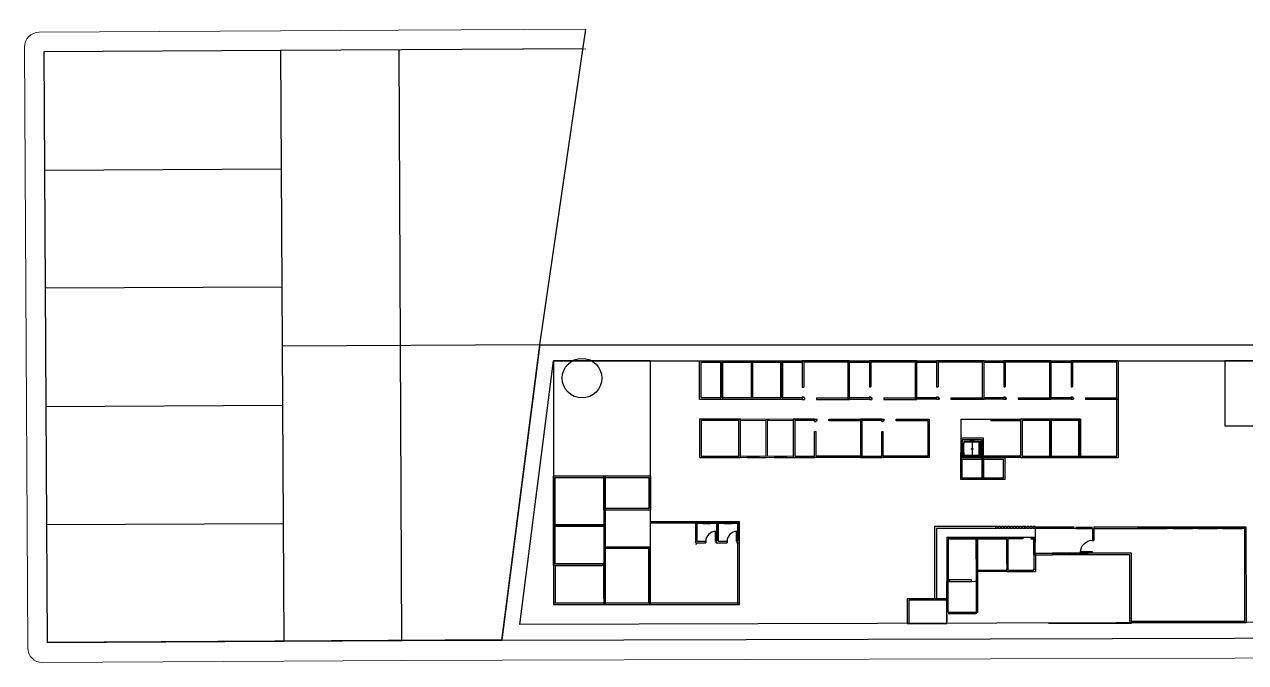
# Model space of a CAD drawing. Header units: centimetres. Extents: x 0 to 1311401, y -389375 to 85618.
# Drawn here: x 640835 to 653190, y -236007 to -229550 of the extents above; entities that cross this region are included whole.
import ezdxf

# ---------------------------------------------------------------- set-up
doc = ezdxf.new("R2010")
doc.units = ezdxf.units.CM
doc.header["$LTSCALE"] = 4
for name, pattern in [('DASHED2', [9.525, 6.35, -3.175]), ('LTYPE_4', [112.5, 56.25, -56.25]), ('LTYPE_6', [168.75, 112.5, -28.125, 0, -28.125])]:
    doc.linetypes.add(name, pattern=pattern)
for name, color, linetype in [('0.1', 1, 'Continuous'), ('0.2', 2, 'Continuous'), ('0.4', 4, 'Continuous'), ('0.6', 6, 'Continuous'), ('02-CONT', 2, 'Continuous'), ('04', 254, 'Continuous'), ('08', 8, 'Continuous'), ('LIMITE-L', 7, 'Continuous')]:
    doc.layers.add(name, color=color, linetype=linetype)
doc.layers.add('K-ALINHAMENTO', color=10, linetype='Continuous', lineweight=9)
doc.layers.add('P-MEIOFIO', color=171, linetype='Continuous', lineweight=9)

# ---------------------------------------------------------------- blocks, each defined once
blk = doc.blocks.new('1_00e-flat-4')
at = {"color": 1}
blk.add_arc((28, -52), 100, 90, 180, dxfattribs=at)
at = {"layer": '02-CONT'}
blk.add_lwpolyline([(28, -52), (25, -52), (25, 48), (28, 48)], close=True, dxfattribs=at)

msp = doc.modelspace()

# ---------------------------------------------------------------- linework, layer by layer
at = {"layer": '0.1'}
for p, q in [((650309.19, -233542.957), (650309.19, -233932.957)), ((650309.19, -233542.957), (650609.19, -233542.957)), ((650609.19, -233542.957), (650914.179, -233542.957)), ((650609.19, -233557.957), (650914.179, -233557.957)), ((650523.532, -233767.957), (650523.532, -233867.957)), ((650309.19, -233778.457), (650309.19, -233930.457)), ((648149.02, -233918.007), (648269.02, -233918.007)), ((648149.02, -233933.007), (648339.02, -233933.007)), ((648424.02, -233918.007), (648544.02, -233918.007)), ((648424.02, -233933.007), (648614.02, -233933.007)), ((648069.154, -234583.087), (647169.154, -234583.087)), ((648069.154, -234598.087), (647169.154, -234598.087)), ((647779.225, -234584.726), (647699.225, -234584.726)), ((647699.225, -234599.726), (647779.225, -234599.726)), ((647994.225, -234584.726), (647914.225, -234584.726)), ((647914.225, -234599.726), (647994.225, -234599.726)), ((648069.333, -235418.527), (648069.189, -234584.726)), ((650662, -234651.616), (650662, -234631.616)), ((650682, -234651.616), (650682, -234631.616)), ((650692, -234651.616), (650692, -234631.616)), ((650712, -234651.616), (650712, -234631.616)), ((650722, -234651.616), (650722, -234631.616)), ((650742, -234651.616), (650742, -234631.616)), ((650752, -234651.616), (650752, -234631.616)), ((650772, -234651.616), (650772, -234631.616)), ((650782, -234651.616), (650782, -234631.616)), ((650802, -234651.616), (650802, -234631.616)), ((650812, -234651.616), (650812, -234631.616)), ((650832, -234651.616), (650832, -234631.616)), ((650842, -234651.616), (650842, -234631.616)), ((650862, -234651.616), (650862, -234631.616)), ((650872, -234651.616), (650872, -234631.616)), ((650892, -234651.616), (650892, -234631.616)), ((650902, -234651.616), (650902, -234631.616)), ((650922, -234651.616), (650922, -234631.616)), ((650932, -234651.616), (650932, -234631.616)), ((650952, -234651.616), (650952, -234631.616)), ((650952, -234651.616), (650952, -234631.616)), ((650972, -234651.616), (650972, -234631.616)), ((650982, -234651.616), (650982, -234631.616)), ((651002, -234651.616), (651002, -234631.616)), ((651012, -234651.616), (651012, -234631.616)), ((651032, -234651.616), (651032, -234631.616)), ((651042, -234651.616), (651042, -234631.616)), ((651062, -234651.616), (651062, -234631.616)), ((650682, -234651.616), (650064, -234651.616)), ((651062, -234741.616), (650167.194, -234741.616)), ((650712, -234651.616), (650692, -234651.616)), ((650742, -234651.616), (650722, -234651.616)), ((650772, -234651.616), (650752, -234651.616)), ((650802, -234651.616), (650782, -234651.616)), ((650832, -234651.616), (650812, -234651.616)), ((650862, -234651.616), (650842, -234651.616)), ((650892, -234651.616), (650872, -234651.616)), ((650922, -234651.616), (650902, -234651.616)), ((650972, -234651.616), (650932, -234651.616)), ((651002, -234651.616), (650982, -234651.616)), ((651032, -234651.616), (651012, -234651.616)), ((651062, -234651.616), (651042, -234651.616)), ((652397.699, -234636.698), (651656.387, -234636.698)), ((651656.387, -234651.698), (652397.699, -234651.698)), ((652657.699, -234636.698), (652457.699, -234636.698)), ((652457.699, -234651.698), (652657.699, -234651.698)), ((652907.699, -234636.698), (652707.699, -234636.698)), ((652707.699, -234651.698), (652907.699, -234651.698)), ((653157.699, -234636.698), (652957.699, -234636.698)), ((652957.699, -234651.698), (653157.699, -234651.698)), ((648054.333, -235418.53), (648054.225, -234794.726)), ((650788.36, -234847.698), (650773.36, -234847.698)), ((646696.725, -235363.527), (646696.725, -235063.527)), ((646711.725, -235063.527), (646711.725, -235363.527)), ((646189.319, -235403.527), (648069.333, -235403.527)), ((646189.32, -235418.527), (648069.333, -235418.527)), ((650182.194, -235495.644), (650182.194, -235425.644)), ((650167.194, -235520.66), (650167.194, -235590.66))]:
    msp.add_line(p, q, dxfattribs=at)
for points in [[(647169.32, -235418.527), (647169.154, -232953.087), (646189.154, -232953.087), (646189.32, -235418.527)], [(651504.179, -233542.957), (651504.179, -233932.957), (651904.19, -233932.957), (651904.19, -232953.087)], [(651519.179, -233542.957), (651519.179, -233917.957), (651889.19, -233917.957), (651889.19, -232968.087)], [(651063.879, -235071.616), (651063.879, -235061.616)]]:
    msp.add_lwpolyline(points, dxfattribs=at)
for points in [[(648504.19, -233343.803), (647881.244, -233343.803), (647881.244, -232953.803), (648504.19, -232953.803)], [(648489.19, -233328.803), (647896.244, -233328.803), (647896.244, -232968.803), (648489.19, -232968.803)], [(651224.179, -233542.957), (650914.179, -233542.957), (650914.179, -233932.957), (651224.179, -233932.957)], [(651209.179, -233557.957), (650929.179, -233557.957), (650929.179, -233917.957), (651209.179, -233917.957)], [(651519.179, -233542.957), (651209.179, -233542.957), (651209.179, -233932.957), (651519.179, -233932.957)], [(651504.179, -233557.957), (651224.179, -233557.957), (651224.179, -233917.957), (651504.179, -233917.957)], [(650309.19, -233932.957), (650539.19, -233932.957), (650539.19, -234154.957), (650309.19, -234154.957)], [(650324.19, -233947.957), (650524.19, -233947.957), (650524.19, -234139.957), (650324.19, -234139.957)], [(650524.19, -233932.957), (650754.19, -233932.957), (650754.19, -234154.957), (650524.19, -234154.957)], [(650539.19, -233947.957), (650739.19, -233947.957), (650739.19, -234139.957), (650539.19, -234139.957)]]:
    msp.add_lwpolyline(points, close=True, dxfattribs=at)
at = {"layer": '0.2', "linetype": 'DASHED2'}
for p, q in [((648149.02, -233924.007), (648269.02, -233924.007)), ((648149.02, -233927.007), (648269.02, -233927.007)), ((648424.02, -233924.007), (648544.02, -233924.007)), ((648424.02, -233927.007), (648544.02, -233927.007)), ((647779.225, -234590.726), (647699.225, -234590.726)), ((647699.225, -234593.726), (647779.225, -234593.726)), ((647994.225, -234590.726), (647914.225, -234590.726)), ((647914.225, -234593.726), (647994.225, -234593.726)), ((651237, -234906.698), (651597, -234906.698)), ((651597, -234909.698), (651237, -234909.698)), ((646702.725, -235363.527), (646702.725, -235063.527)), ((646705.725, -235063.527), (646705.725, -235363.527)), ((650173.194, -235425.644), (650173.194, -235495.644)), ((650176.194, -235495.644), (650176.194, -235425.644))]:
    msp.add_line(p, q, dxfattribs=at)
at = {"layer": '0.2'}
for p, q in [((652657.699, -234642.698), (652457.699, -234642.698)), ((652457.699, -234645.698), (652657.699, -234645.698)), ((652907.699, -234642.698), (652707.699, -234642.698)), ((652707.699, -234645.698), (652907.699, -234645.698)), ((653157.699, -234642.698), (652957.699, -234642.698)), ((652957.699, -234645.698), (653157.699, -234645.698)), ((649782.194, -235608.66), (650167.194, -235608.66)), ((649782.194, -235610.66), (650167.194, -235610.66))]:
    msp.add_line(p, q, dxfattribs=at)
for points in [[(652097.699, -234641.698), (652197.699, -234641.698), (652197.699, -234636.698), (652097.699, -234636.698)], [(652297.699, -234641.698), (652197.699, -234641.698), (652197.699, -234636.698), (652297.699, -234636.698)], [(652397.699, -234646.698), (652297.699, -234646.698), (652297.699, -234641.698), (652397.699, -234641.698)]]:
    msp.add_lwpolyline(points, close=True, dxfattribs=at)
at = {"layer": '0.4'}
for p, q in [((648187.295, -232968.803), (648187.295, -233328.803)), ((648202.295, -232968.803), (648202.295, -233328.803)), ((650914.179, -233917.957), (650309.19, -233917.957)), ((650914.179, -233932.957), (650309.19, -233932.957))]:
    msp.add_line(p, q, dxfattribs=at)
for points in [[(647896.271, -232953.803), (647896.254, -233343.803), (647666.254, -233343.803), (647666.271, -232953.803)], [(647881.271, -232968.803), (647881.254, -233328.803), (647681.254, -233328.803), (647681.271, -232968.803)], [(654211.852, -232953.084), (652981.852, -232953.084), (652981.852, -233613.084), (654211.852, -233613.084)], [(648079.02, -233543.007), (647666.232, -233543.007), (647666.232, -233933.007), (648079.02, -233933.007)], [(648064.02, -233558.007), (647681.232, -233558.007), (647681.232, -233918.007), (648064.02, -233918.007)], [(646189.293, -234118.527), (646711.699, -234118.527), (646711.699, -234628.527), (646189.293, -234628.527)], [(646204.293, -234133.527), (646696.699, -234133.527), (646696.699, -234613.527), (646204.293, -234613.527)], [(646696.919, -234118.527), (647169.233, -234118.527), (647169.233, -234463.527), (646696.919, -234463.527)], [(646711.919, -234133.527), (647154.233, -234133.527), (647154.233, -234448.527), (646711.919, -234448.527)], [(646189.293, -234613.527), (646711.699, -234613.527), (646711.699, -235023.527), (646189.293, -235023.527)], [(646204.293, -234628.527), (646696.699, -234628.527), (646696.699, -235008.527), (646204.293, -235008.527)], [(646696.725, -235418.527), (647166.725, -235418.527), (647166.725, -234838.527), (646696.725, -234838.527)], [(646711.725, -235403.527), (647151.725, -235403.527), (647151.725, -234853.527), (646711.725, -234853.527)]]:
    msp.add_lwpolyline(points, close=True, dxfattribs=at)
msp.add_circle((646476.369, -233129.559), 200.338, dxfattribs=at)
at = {"layer": '0.6'}
for p, q in [((648704.19, -233218.803), (648719.19, -233218.803)), ((649384.19, -233218.624), (649399.19, -233218.624)), ((650064.19, -233218.445), (650079.19, -233218.445)), ((650744.19, -233218.266), (650759.19, -233218.266)), ((651424.19, -233218.087), (651439.19, -233218.087)), ((648704.19, -233318.803), (648719.19, -233318.803)), ((648729.19, -233328.803), (648729.19, -233343.803)), ((648849.19, -233328.803), (648849.19, -233343.803)), ((649384.19, -233318.624), (649399.19, -233318.624)), ((649409.19, -233328.624), (649409.19, -233343.624)), ((649529.19, -233328.624), (649529.19, -233343.624)), ((650064.19, -233318.445), (650079.19, -233318.445)), ((650089.19, -233328.445), (650089.19, -233343.445)), ((650209.19, -233328.445), (650209.19, -233343.445)), ((650744.19, -233318.266), (650759.19, -233318.266)), ((650769.19, -233328.266), (650769.19, -233343.266)), ((650889.19, -233328.266), (650889.19, -233343.266)), ((651424.19, -233318.087), (651439.19, -233318.087)), ((651449.19, -233328.087), (651449.19, -233343.087)), ((651569.19, -233328.087), (651569.19, -233343.087)), ((648364.02, -233558.007), (648364.02, -233543.007)), ((648829.148, -233568.007), (648844.148, -233568.007)), ((648854.148, -233558.007), (648854.148, -233543.007)), ((648974.148, -233558.007), (648974.148, -233543.007)), ((649509.148, -233568.007), (649524.148, -233568.007)), ((649534.148, -233558.007), (649534.148, -233543.007)), ((649654.148, -233558.007), (649654.148, -233543.007)), ((648829.148, -233668.007), (648844.148, -233668.007)), ((649509.148, -233668.007), (649524.148, -233668.007)), ((650324.19, -233932.957), (650504.19, -233932.957)), ((647699.225, -234599.726), (647699.225, -234584.726)), ((647779.225, -234599.726), (647779.225, -234584.726)), ((647914.225, -234599.726), (647914.225, -234584.726)), ((647994.225, -234599.726), (647994.225, -234584.726)), ((650937, -234741.616), (650937, -234756.616)), ((651017.613, -234741.616), (651017.613, -234756.616)), ((651037, -234741.616), (651037, -234756.616)), ((651472, -234651.698), (651457, -234651.698)), ((652397.699, -234651.698), (652397.699, -234636.698)), ((652457.699, -234651.698), (652457.699, -234636.698)), ((652657.699, -234651.698), (652657.699, -234636.698)), ((652707.699, -234651.698), (652707.699, -234636.698)), ((652907.699, -234651.698), (652907.699, -234636.698)), ((652957.699, -234651.698), (652957.699, -234636.698)), ((647624.225, -234804.726), (647639.225, -234804.726)), ((647729.225, -234779.726), (647729.225, -234794.726)), ((647829.225, -234779.726), (647829.225, -234794.726)), ((647944.225, -234779.726), (647944.225, -234794.726)), ((648044.225, -234779.726), (648044.225, -234794.726)), ((651641.387, -234770.698), (651656.387, -234770.698)), ((650464, -234961.616), (650479, -234961.616)), ((650774, -234961.616), (650789, -234961.616)), ((651047, -234915.698), (651062, -234915.698)), ((651237, -234900.698), (651237, -234915.698)), ((646686.725, -235023.527), (646686.725, -235008.527)), ((646686.725, -235023.527), (646686.725, -235008.527)), ((646696.725, -235063.527), (646711.725, -235063.527)), ((650775.879, -235071.616), (650775.879, -235086.616)), ((650869.879, -235071.616), (650869.879, -235086.616)), ((650869.879, -235071.616), (650869.879, -235086.616)), ((651048.879, -235061.616), (651063.879, -235061.616)), ((650180.388, -235168.698), (650180.388, -235183.698)), ((650180.388, -235183.698), (650180.388, -235168.698)), ((650417.194, -235185.644), (650417.194, -235170.644)), ((646696.725, -235363.527), (646711.725, -235363.527)), ((650182.194, -235425.644), (650167.194, -235425.644)), ((650182.194, -235495.644), (650167.194, -235495.644)), ((649782.194, -235595.66), (649782.194, -235610.66))]:
    msp.add_line(p, q, dxfattribs=at)
at = {"layer": '0.6', "lineweight": 9}
for p, q in [((648149.02, -233918.007), (648149.02, -233933.007)), ((648269.02, -233918.007), (648269.02, -233933.007)), ((648424.02, -233918.007), (648424.02, -233933.007)), ((648544.02, -233918.007), (648544.02, -233933.007))]:
    msp.add_line(p, q, dxfattribs=at)
at = {"layer": '0.6'}
for points in [[(648704.19, -233343.803), (648489.19, -233343.803), (648489.19, -232953.803), (648704.19, -232953.803)], [(648704.19, -233328.803), (648504.19, -233328.803), (648504.19, -232968.803), (648704.19, -232968.803)], [(648849.19, -233343.803), (649184.19, -233343.803), (649184.19, -232953.803), (648704.19, -232953.803), (648704.19, -233218.803)], [(648849.19, -233328.803), (649169.19, -233328.803), (649169.19, -232968.803), (648719.19, -232968.803), (648719.19, -233218.803)], [(649384.19, -233343.624), (649169.19, -233343.624), (649169.19, -232953.624), (649384.19, -232953.624)], [(649384.19, -233328.624), (649184.19, -233328.624), (649184.19, -232968.624), (649384.19, -232968.624)], [(649529.19, -233343.624), (649864.19, -233343.624), (649864.19, -232953.624), (649384.19, -232953.624), (649384.19, -233218.624)], [(649529.19, -233328.624), (649849.19, -233328.624), (649849.19, -232968.624), (649399.19, -232968.624), (649399.19, -233218.624)], [(650064.19, -233343.445), (649849.19, -233343.445), (649849.19, -232953.445), (650064.19, -232953.445)], [(650064.19, -233328.445), (649864.19, -233328.445), (649864.19, -232968.445), (650064.19, -232968.445)], [(650209.19, -233343.445), (650544.19, -233343.445), (650544.19, -232953.445), (650064.19, -232953.445), (650064.19, -233218.445)], [(650209.19, -233328.445), (650529.19, -233328.445), (650529.19, -232968.445), (650079.19, -232968.445), (650079.19, -233218.445)], [(650744.19, -233343.266), (650529.19, -233343.266), (650529.19, -232953.266), (650744.19, -232953.266)], [(650744.19, -233328.266), (650544.19, -233328.266), (650544.19, -232968.266), (650744.19, -232968.266)], [(650889.19, -233343.266), (651224.19, -233343.266), (651224.19, -232953.266), (650744.19, -232953.266), (650744.19, -233218.266)], [(650889.19, -233328.266), (651209.19, -233328.266), (651209.19, -232968.266), (650759.19, -232968.266), (650759.19, -233218.266)], [(651424.19, -233343.087), (651209.19, -233343.087), (651209.19, -232953.087), (651424.19, -232953.087)], [(651424.19, -233328.087), (651224.19, -233328.087), (651224.19, -232968.087), (651424.19, -232968.087)], [(651569.19, -233343.087), (651904.19, -233343.087), (651904.19, -232953.087), (651424.19, -232953.087), (651424.19, -233218.087)], [(651569.19, -233328.087), (651889.19, -233328.087), (651889.19, -232968.087), (651439.19, -232968.087), (651439.19, -233218.087)], [(648704.19, -233318.803), (648704.19, -233343.803), (648729.19, -233343.803)], [(648719.19, -233318.803), (648719.19, -233328.803), (648729.19, -233328.803)], [(649384.19, -233318.624), (649384.19, -233343.624), (649409.19, -233343.624)], [(649399.19, -233318.624), (649399.19, -233328.624), (649409.19, -233328.624)], [(650064.19, -233318.445), (650064.19, -233343.445), (650089.19, -233343.445)], [(650079.19, -233318.445), (650079.19, -233328.445), (650089.19, -233328.445)], [(650744.19, -233318.266), (650744.19, -233343.266), (650769.19, -233343.266)], [(650759.19, -233318.266), (650759.19, -233328.266), (650769.19, -233328.266)], [(651424.19, -233318.087), (651424.19, -233343.087), (651449.19, -233343.087)], [(651439.19, -233318.087), (651439.19, -233328.087), (651449.19, -233328.087)], [(648339.02, -233543.007), (648364.02, -233543.007)], [(648339.02, -233918.007), (648339.02, -233558.007)], [(648829.148, -233543.007), (648614.148, -233543.007), (648614.148, -233933.007), (648829.148, -233933.007)], [(648829.148, -233558.007), (648629.148, -233558.007), (648629.148, -233918.007), (648829.148, -233918.007)], [(648829.148, -233568.007), (648829.148, -233543.007), (648854.148, -233543.007)], [(648974.148, -233543.007), (649309.148, -233543.007), (649309.148, -233933.007), (648829.148, -233933.007), (648829.148, -233668.007)], [(648844.148, -233568.007), (648844.148, -233558.007), (648854.148, -233558.007)], [(648974.148, -233558.007), (649294.148, -233558.007), (649294.148, -233918.007), (648844.148, -233918.007), (648844.148, -233668.007)], [(649509.148, -233543.007), (649294.148, -233543.007), (649294.148, -233933.007), (649509.148, -233933.007)], [(649509.148, -233558.007), (649309.148, -233558.007), (649309.148, -233918.007), (649509.148, -233918.007)], [(649509.148, -233568.007), (649509.148, -233543.007), (649534.148, -233543.007)], [(649654.148, -233543.007), (649989.148, -233543.007), (649989.148, -233933.007), (649509.148, -233933.007), (649509.148, -233668.007)], [(649524.148, -233568.007), (649524.148, -233558.007), (649534.148, -233558.007)], [(649654.148, -233558.007), (649974.148, -233558.007), (649974.148, -233918.007), (649524.148, -233918.007), (649524.148, -233668.007)], [(650309.19, -233947.957), (650539.19, -233947.957), (650539.19, -233737.957), (650309.19, -233737.957), (650309.19, -233778.457)], [(650539.19, -233737.957), (650309.19, -233737.957), (650309.19, -233778.457)], [(650524.19, -233772.557), (650524.19, -233752.957), (650324.19, -233752.957), (650324.19, -233778.457)], [(650524.19, -233752.957), (650524.19, -233932.957)], [(650309.19, -233930.457), (650309.19, -233947.957)], [(650324.19, -233930.457), (650324.19, -233932.957), (650524.19, -233932.957)], [(650484.59, -233932.957), (650479.59, -233932.957)], [(647699.225, -234584.726), (647624.225, -234584.726)], [(647624.225, -234599.726), (647624.225, -234794.726)], [(647699.225, -234599.726), (647639.225, -234599.726), (647639.225, -234779.726), (647729.225, -234779.726)], [(647639.225, -234779.726), (647639.225, -234599.726)], [(647854.225, -234584.726), (647779.225, -234584.726)], [(647829.225, -234779.726), (647839.225, -234779.726), (647839.225, -234599.726), (647779.225, -234599.726)], [(647914.225, -234584.726), (647839.225, -234584.726)], [(647839.225, -234599.726), (647839.225, -234779.726)], [(647914.225, -234599.726), (647854.225, -234599.726), (647854.225, -234779.726), (647944.225, -234779.726)], [(647854.225, -234779.726), (647854.225, -234599.726)], [(648069.225, -234584.726), (647994.225, -234584.726)], [(648044.225, -234779.726), (648054.225, -234779.726), (648054.225, -234599.726), (647994.225, -234599.726)], [(648054.225, -234599.726), (648054.225, -234779.726)], [(648069.225, -234794.726), (648069.225, -234599.726)], [(650682, -234631.616), (650044, -234631.616), (650044, -235360.66)], [(650712, -234631.616), (650692, -234631.616)], [(650742, -234631.616), (650722, -234631.616)], [(650772, -234631.616), (650752, -234631.616)], [(650802, -234631.616), (650782, -234631.616)], [(650832, -234631.616), (650812, -234631.616)], [(650862, -234631.616), (650842, -234631.616)], [(650892, -234631.616), (650872, -234631.616)], [(650922, -234631.616), (650902, -234631.616)], [(650972, -234631.616), (650932, -234631.616)], [(651002, -234631.616), (650982, -234631.616)], [(651032, -234631.616), (651012, -234631.616)], [(651062, -234631.616), (651042, -234631.616)], [(650064, -234651.616), (650064, -235360.66)], [(650167.194, -234739.67), (650187.194, -234739.67)], [(650167.194, -234739.67), (650167.194, -234739.67), (650167.194, -235198.698)], [(650464, -234741.616), (650182.194, -234739.67)], [(650182.194, -234754.67), (650464, -234756.616)], [(650464, -234961.616), (650464, -234756.616), (650182.194, -234754.67), (650182.194, -235183.698), (650464, -235185.644), (650464, -235175.644)], [(650459, -234741.616), (650484, -234741.616)], [(650464, -234741.616), (650464, -234741.616), (650464, -235515.644)], [(650479, -234961.616), (650479, -234741.616)], [(650774, -234741.616), (650479, -234741.616)], [(650479, -234756.616), (650774, -234756.616)], [(650774, -234961.616), (650774, -234756.616), (650479, -234756.616), (650479, -235500.644)], [(650774, -235005.698), (650774, -234756.616), (650769, -234756.616)], [(650937, -234741.616), (650774, -234741.616)], [(650789, -235071.616), (650789, -234741.616)], [(650789, -235005.698), (650789, -234756.616)], [(650937, -234756.616), (650789, -234756.616)], [(651017.613, -234741.616), (651062, -234741.616)], [(651017.613, -234756.616), (651062, -234756.616)], [(651047, -234741.616), (651037, -234741.616)], [(651047, -234915.698), (651047, -234756.616), (651037, -234756.616)], [(651047, -234756.616), (651047, -234915.698)], [(651457, -234636.616), (651062, -234636.616)], [(651457, -234651.698), (651457, -234651.616), (651062, -234651.616), (651062, -234790.698)], [(651062, -234731.616), (651062, -234741.616)], [(651062, -234915.698), (651062, -234741.616)], [(651472, -234636.698), (651472, -234636.616)], [(651472, -234636.616), (651472, -234636.698), (651641.387, -234636.698)], [(651472, -234651.698), (651641.387, -234651.698)], [(651641.387, -234651.698), (651641.387, -234770.698)], [(651656.387, -234636.698), (651656.387, -234770.698)], [(652035.266, -235602.374), (653198.168, -235602.374), (653197.699, -234636.698), (653157.699, -234636.698)], [(652035.266, -235587.374), (653183.168, -235587.374), (653182.699, -234651.698), (653157.699, -234651.698)], [(652457.699, -234636.698), (652397.699, -234636.698)], [(652457.699, -234651.698), (652397.699, -234651.698)], [(652707.699, -234636.698), (652657.699, -234636.698)], [(652707.699, -234651.698), (652657.699, -234651.698)], [(652957.699, -234636.698), (652907.699, -234636.698)], [(652957.699, -234651.698), (652907.699, -234651.698)], [(647639.225, -234794.726), (647729.225, -234794.726)], [(647639.225, -234804.726), (647639.225, -234794.726)], [(647829.225, -234794.726), (647854.225, -234794.726)], [(647839.225, -234794.726), (647944.225, -234794.726)], [(648044.225, -234794.726), (648069.225, -234794.726)], [(650464, -234851.616), (650464, -235500.644)], [(650774, -234851.616), (650774, -235071.616)], [(651047, -234915.698), (651237, -234915.698)], [(651048.879, -234915.698), (651048.879, -235071.616)], [(651062, -234900.698), (651237, -234900.698)], [(651063.879, -234915.698), (651063.879, -235086.616)], [(652035.266, -235608.515), (652035.266, -234900.698), (651237, -234900.698)], [(652020.266, -235608.515), (652020.266, -234915.698), (651237, -234915.698)], [(646189.32, -235008.527), (646189.32, -235418.527), (646519.32, -235418.527)], [(646189.32, -235008.527), (646189.32, -235023.527)], [(646661.725, -235008.527), (646189.32, -235008.527)], [(646204.32, -235023.527), (646676.725, -235023.527)], [(646686.725, -235023.527), (646204.32, -235023.527), (646204.32, -235403.527)], [(646686.725, -235008.527), (646676.725, -235008.527)], [(646696.725, -235008.527), (646686.725, -235008.527)], [(646696.725, -235023.527), (646686.725, -235023.527)], [(646696.725, -235063.527), (646696.725, -235023.527)], [(650479, -235071.616), (650774, -235071.616), (650774, -235061.616)], [(650775.879, -235086.616), (650479, -235086.616)], [(650775.879, -235086.616), (650869.879, -235086.616)], [(650790.879, -235071.616), (650869.879, -235071.616)], [(650869.879, -235071.616), (651048.879, -235071.616), (651048.879, -235061.616)], [(650869.879, -235086.616), (651063.879, -235086.616)], [(650167.194, -235405.644), (650167.194, -235185.644)], [(650417.194, -235170.644), (650180.388, -235168.698)], [(650200.388, -235183.698), (650180.388, -235183.698)], [(650182.194, -235420.644), (650182.194, -235185.644), (650417.194, -235185.644)], [(650417.194, -235170.644), (650402.194, -235170.644)], [(646711.725, -235418.527), (646711.725, -235363.527)], [(650167.194, -235360.66), (649767.194, -235360.66), (649767.194, -235610.66), (649782.194, -235610.66)], [(646204.32, -235403.527), (646519.32, -235403.527)], [(650167.194, -235595.66), (650167.194, -235375.66), (649782.194, -235375.66), (649782.194, -235595.66)], [(650182.194, -235425.644), (650182.194, -235420.644)], [(650479, -235500.644), (650182.194, -235500.644), (650182.194, -235495.644)], [(651197.266, -235608.515), (652035.266, -235608.515), (652035.266, -235435.515)], [(650167.194, -235520.66), (650167.194, -235515.66)], [(650167.194, -235610.66), (650167.194, -235590.66)], [(650464, -235515.644), (650182.194, -235515.644)]]:
    msp.add_lwpolyline(points, dxfattribs=at)
at = {"layer": '0.6', "lineweight": 9}
for points in [[(648064.02, -233918.007), (648064.02, -233543.007)], [(648354.02, -233808.007), (648354.02, -233543.007), (648064.02, -233543.007), (648064.02, -233933.007), (648149.02, -233933.007)], [(648079.02, -233918.007), (648079.02, -233558.007)], [(648339.02, -233808.007), (648339.02, -233558.007), (648079.02, -233558.007), (648079.02, -233918.007), (648149.02, -233918.007)], [(648339.045, -233918.007), (648339.02, -233543.007)], [(648629.02, -233808.007), (648629.02, -233543.007), (648339.02, -233543.007), (648339.02, -233933.007), (648424.02, -233933.007)], [(648354.02, -233918.007), (648354.02, -233558.007)], [(648354.045, -233918.007), (648354.02, -233558.007)], [(648614.02, -233808.007), (648614.02, -233558.007), (648354.02, -233558.007), (648354.02, -233918.007), (648424.02, -233918.007)], [(648064.02, -233933.007), (648149.02, -233933.007)], [(648224.898, -233933.007), (648199.898, -233933.007)], [(648269.02, -233918.007), (648339.02, -233918.007), (648339.02, -233908.007)], [(648339.02, -233908.007), (648339.02, -233918.007)], [(648339.02, -233933.007), (648424.02, -233933.007)], [(648499.898, -233933.007), (648474.898, -233933.007)], [(648544.02, -233918.007), (648614.02, -233918.007), (648614.02, -233908.007)], [(648614.02, -233908.007), (648614.02, -233918.007)], [(650309.19, -233932.957), (650309.19, -233947.957)], [(650504.19, -233932.957), (650324.19, -233932.957)]]:
    msp.add_lwpolyline(points, dxfattribs=at)
at = {"layer": '04'}
for points in [[(646048.293, -232793.087), (646514.728, -229598.746)], [(646048.281, -232788.874), (645666.395, -235778.424), (641066.966, -235803.503), (641034.36, -229823.746), (643426.263, -229810.704), (646485.587, -229794.023)], [(643426.274, -229814.917), (643458.88, -235794.674)], [(644654.831, -235788.152), (644624.811, -229808.382)], [(641040.893, -231023.911), (643432.796, -231010.869)], [(643439.317, -232206.82), (641047.414, -232219.862)], [(646048.293, -232793.087), (643442.577, -232804.795)], [(641053.935, -233415.813), (643445.838, -233402.771)], [(641060.457, -234611.765), (643452.359, -234598.722)]]:
    msp.add_lwpolyline(points, dxfattribs=at)
at = {"layer": '08', "color": 253}
for p, q in [((650403.136, -233766.857), (650408.536, -233766.857)), ((650403.136, -233767.457), (650403.136, -233766.857)), ((650403.136, -233767.457), (650409.136, -233767.457)), ((650408.536, -233761.457), (650416.636, -233761.457)), ((650408.536, -233766.857), (650408.536, -233761.457)), ((650409.136, -233767.457), (650409.136, -233761.457)), ((650409.136, -233767.457), (650409.136, -233769.957)), ((650415.636, -233757.957), (650415.636, -233752.957)), ((650419.636, -233757.957), (650415.636, -233757.957)), ((650416.636, -233761.457), (650416.636, -233767.457)), ((650416.636, -233767.457), (650416.636, -233769.957)), ((650419.636, -233757.957), (650419.636, -233758.407)), ((650424.136, -233757.957), (650419.636, -233757.957)), ((650419.985, -233758.774), (650419.636, -233758.407)), ((650423.336, -233758.94), (650419.985, -233758.774)), ((650423.336, -233758.94), (650423.686, -233759.307)), ((650423.686, -233760.907), (650423.336, -233761.257)), ((650423.336, -233765.457), (650423.336, -233761.257)), ((650424.136, -233765.457), (650423.336, -233765.457)), ((650423.686, -233760.907), (650423.686, -233759.307)), ((650428.636, -233757.957), (650424.136, -233757.957)), ((650424.136, -233765.457), (650424.936, -233765.457)), ((650424.586, -233759.307), (650424.935, -233758.94)), ((650424.586, -233760.907), (650424.586, -233759.307)), ((650424.586, -233760.907), (650424.936, -233761.257)), ((650424.935, -233758.94), (650428.286, -233758.774)), ((650424.936, -233765.457), (650424.936, -233761.257)), ((650428.286, -233758.774), (650428.636, -233758.407)), ((650428.636, -233757.957), (650428.636, -233758.407)), ((650428.636, -233757.957), (650432.636, -233757.957)), ((650431.636, -233761.457), (650431.636, -233767.457)), ((650439.736, -233761.457), (650431.636, -233761.457)), ((650431.636, -233767.457), (650431.636, -233769.957)), ((650432.636, -233757.957), (650432.636, -233752.957)), ((650439.136, -233767.457), (650439.136, -233761.457)), ((650445.136, -233767.457), (650439.136, -233767.457)), ((650439.136, -233767.457), (650439.136, -233769.957)), ((650439.736, -233766.857), (650439.736, -233761.457)), ((650445.136, -233766.857), (650439.736, -233766.857)), ((650445.136, -233767.457), (650445.136, -233766.857)), ((650500.94, -233767.557), (650524.19, -233767.557)), ((650500.94, -233772.557), (650500.94, -233767.557)), ((650309.19, -233778.457), (650315.19, -233778.457)), ((650309.19, -233778.457), (650324.19, -233778.457)), ((650309.19, -233790.457), (650319.69, -233790.457)), ((650309.19, -233880.457), (650309.19, -233930.457)), ((650315.19, -233880.457), (650309.19, -233880.457)), ((650314.99, -233778.657), (650309.39, -233778.657)), ((650319.49, -233790.257), (650309.39, -233790.257)), ((650309.39, -233880.657), (650314.99, -233880.657)), ((650309.39, -233930.257), (650309.39, -233880.657)), ((650314.99, -233779.957), (650314.99, -233778.657)), ((650315.19, -233779.957), (650314.99, -233779.957)), ((650314.99, -233880.657), (650314.99, -233881.957)), ((650314.99, -233881.957), (650315.19, -233881.957)), ((650315.19, -233778.457), (650324.19, -233778.457)), ((650315.19, -233778.457), (650315.19, -233779.957)), ((650315.19, -233930.457), (650315.19, -233790.457)), ((650315.69, -233835.457), (650315.69, -233882.457)), ((650315.69, -233835.457), (650319.69, -233835.457)), ((650315.69, -233882.457), (650319.69, -233882.457)), ((650315.89, -233882.257), (650315.89, -233835.657)), ((650319.49, -233835.657), (650315.89, -233835.657)), ((650319.49, -233882.257), (650315.89, -233882.257)), ((650317.19, -233930.457), (650317.19, -233882.457)), ((650318.19, -233882.457), (650318.19, -233930.457)), ((650319.49, -233788.757), (650319.49, -233790.257)), ((650323.99, -233788.757), (650319.49, -233788.757)), ((650319.49, -233836.957), (650319.49, -233835.657)), ((650319.69, -233836.957), (650319.49, -233836.957)), ((650319.49, -233880.957), (650319.49, -233882.257)), ((650319.69, -233880.957), (650319.49, -233880.957)), ((650319.69, -233788.957), (650324.19, -233788.957)), ((650319.69, -233790.457), (650319.69, -233788.957)), ((650319.69, -233835.457), (650319.69, -233836.957)), ((650319.69, -233882.457), (650319.69, -233880.957)), ((650320.19, -233789.257), (650320.19, -233837.457)), ((650324.19, -233789.257), (650320.19, -233789.257)), ((650320.19, -233837.457), (650324.19, -233837.457)), ((650320.39, -233789.457), (650323.99, -233789.457)), ((650320.39, -233837.257), (650320.39, -233789.457)), ((650323.99, -233837.257), (650320.39, -233837.257)), ((650321.69, -233930.457), (650321.69, -233837.457)), ((650322.69, -233837.457), (650322.69, -233930.457)), ((650323.99, -233787.457), (650323.99, -233788.757)), ((650324.19, -233787.457), (650323.99, -233787.457)), ((650323.99, -233789.457), (650323.99, -233790.757)), ((650323.99, -233790.757), (650324.19, -233790.757)), ((650323.99, -233835.957), (650323.99, -233837.257)), ((650324.19, -233835.957), (650323.99, -233835.957)), ((650324.19, -233787.457), (650324.19, -233778.457)), ((650324.19, -233787.457), (650324.19, -233930.457)), ((650327.19, -233787.457), (650327.39, -233787.457)), ((650327.19, -233787.457), (650327.19, -233927.957)), ((650331.69, -233788.957), (650327.19, -233788.957)), ((650327.19, -233789.257), (650331.19, -233789.257)), ((650327.39, -233790.757), (650327.19, -233790.757)), ((650327.19, -233835.957), (650327.39, -233835.957)), ((650331.19, -233837.457), (650327.19, -233837.457)), ((650327.39, -233787.457), (650327.39, -233788.757)), ((650327.39, -233788.757), (650331.89, -233788.757)), ((650327.39, -233789.457), (650327.39, -233790.757)), ((650330.99, -233789.457), (650327.39, -233789.457)), ((650327.39, -233835.957), (650327.39, -233837.257)), ((650327.39, -233837.257), (650330.99, -233837.257)), ((650328.69, -233927.957), (650328.69, -233837.457)), ((650329.69, -233837.457), (650329.69, -233927.957)), ((650330.99, -233837.257), (650330.99, -233789.457)), ((650331.19, -233789.257), (650331.19, -233837.457)), ((650331.69, -233790.457), (650331.69, -233788.957)), ((650331.69, -233790.457), (650336.19, -233790.457)), ((650331.69, -233835.457), (650331.69, -233836.957)), ((650335.69, -233835.457), (650331.69, -233835.457)), ((650331.69, -233836.957), (650331.89, -233836.957)), ((650331.69, -233880.957), (650331.89, -233880.957)), ((650331.69, -233882.457), (650331.69, -233880.957)), ((650335.69, -233882.457), (650331.69, -233882.457)), ((650331.89, -233788.757), (650331.89, -233790.257)), ((650331.89, -233790.257), (650336.19, -233790.257)), ((650331.89, -233835.657), (650335.49, -233835.657)), ((650331.89, -233836.957), (650331.89, -233835.657)), ((650331.89, -233880.957), (650331.89, -233882.257)), ((650331.89, -233882.257), (650335.49, -233882.257)), ((650333.19, -233882.457), (650333.19, -233927.957)), ((650334.19, -233927.957), (650334.19, -233882.457)), ((650335.49, -233882.257), (650335.49, -233835.657)), ((650335.69, -233835.457), (650335.69, -233882.457)), ((650339.19, -233790.257), (650336.19, -233790.257)), ((650336.19, -233790.457), (650336.19, -233927.957)), ((650336.19, -233790.457), (650341.19, -233790.457)), ((650336.19, -233880.457), (650341.19, -233880.457)), ((650336.19, -233881.957), (650336.39, -233881.957)), ((650336.39, -233880.657), (650339.19, -233880.657)), ((650336.39, -233881.957), (650336.39, -233880.657)), ((650339.19, -233769.957), (650339.19, -233790.257)), ((650494.19, -233769.957), (650339.19, -233769.957)), ((650339.19, -233880.657), (650339.19, -233915.957)), ((650341.19, -233772.957), (650491.19, -233772.957)), ((650341.19, -233772.957), (650341.19, -233790.457)), ((650341.19, -233912.957), (650341.19, -233880.457)), ((650491.19, -233772.957), (650491.19, -233912.957)), ((650491.19, -233888.891), (650491.19, -233888.891)), ((650494.19, -233915.957), (650494.19, -233769.957)), ((650499.19, -233900.957), (650499.19, -233779.957)), ((650499.19, -233779.957), (650517.19, -233779.957)), ((650504.94, -233772.557), (650500.94, -233772.557)), ((650505.34, -233772.957), (650504.94, -233772.557)), ((650511.44, -233772.557), (650504.94, -233772.557)), ((650507.99, -233772.957), (650505.34, -233772.957)), ((650507.79, -233774.457), (650507.99, -233774.257)), ((650507.79, -233777.957), (650507.79, -233774.457)), ((650508.59, -233777.957), (650507.79, -233777.957)), ((650507.99, -233774.257), (650507.99, -233772.957)), ((650511.04, -233772.957), (650508.39, -233772.957)), ((650508.39, -233774.257), (650508.39, -233772.957)), ((650508.39, -233774.257), (650508.59, -233774.457)), ((650508.59, -233777.957), (650508.59, -233774.457)), ((650511.04, -233772.957), (650511.44, -233772.557)), ((650511.44, -233772.557), (650524.19, -233772.557)), ((650517.19, -233779.957), (650517.19, -233900.957)), ((650309.19, -233930.457), (650315.19, -233930.457)), ((650324.19, -233930.457), (650309.19, -233930.457)), ((650314.99, -233930.257), (650309.39, -233930.257)), ((650314.99, -233928.957), (650314.99, -233930.257)), ((650315.19, -233928.957), (650314.99, -233928.957)), ((650324.19, -233930.457), (650315.19, -233930.457)), ((650336.19, -233927.957), (650327.19, -233927.957)), ((650339.19, -233915.957), (650494.19, -233915.957)), ((650491.19, -233912.957), (650341.19, -233912.957)), ((650403.136, -233918.457), (650403.136, -233919.057)), ((650403.136, -233918.457), (650409.136, -233918.457)), ((650403.136, -233919.057), (650408.536, -233919.057)), ((650408.536, -233919.057), (650408.536, -233924.457)), ((650408.536, -233924.457), (650416.636, -233924.457)), ((650409.136, -233918.457), (650409.136, -233915.957)), ((650409.136, -233918.457), (650409.136, -233924.457)), ((650419.636, -233927.957), (650415.636, -233927.957)), ((650415.636, -233927.957), (650415.636, -233932.957)), ((650416.636, -233918.457), (650416.636, -233915.957)), ((650416.636, -233924.457), (650416.636, -233918.457)), ((650419.985, -233927.14), (650419.636, -233927.507)), ((650419.636, -233927.957), (650419.636, -233927.507)), ((650419.636, -233927.957), (650424.136, -233927.957)), ((650423.336, -233926.974), (650419.985, -233927.14)), ((650423.336, -233920.457), (650423.336, -233924.657)), ((650424.136, -233920.457), (650423.336, -233920.457)), ((650423.686, -233925.007), (650423.336, -233924.657)), ((650423.686, -233926.607), (650423.336, -233926.974)), ((650423.686, -233925.007), (650423.686, -233926.607)), ((650424.136, -233920.457), (650424.936, -233920.457)), ((650424.136, -233927.957), (650428.636, -233927.957)), ((650424.586, -233925.007), (650424.936, -233924.657)), ((650424.586, -233925.007), (650424.586, -233926.607)), ((650424.935, -233926.974), (650424.586, -233926.607)), ((650424.935, -233926.974), (650428.286, -233927.14)), ((650424.936, -233920.457), (650424.936, -233924.657)), ((650428.286, -233927.14), (650428.636, -233927.507)), ((650428.636, -233927.957), (650428.636, -233927.507)), ((650428.636, -233927.957), (650432.636, -233927.957)), ((650431.636, -233918.457), (650431.636, -233915.957)), ((650431.636, -233924.457), (650431.636, -233918.457)), ((650439.736, -233924.457), (650431.636, -233924.457)), ((650432.636, -233927.957), (650432.636, -233932.957)), ((650439.136, -233918.457), (650439.136, -233915.957)), ((650439.136, -233918.457), (650439.136, -233924.457)), ((650445.136, -233918.457), (650439.136, -233918.457)), ((650439.736, -233919.057), (650439.736, -233924.457)), ((650445.136, -233919.057), (650439.736, -233919.057)), ((650445.136, -233918.457), (650445.136, -233919.057)), ((650517.19, -233900.957), (650499.19, -233900.957)), ((650500.94, -233908.357), (650500.94, -233913.357)), ((650504.94, -233908.357), (650500.94, -233908.357)), ((650500.94, -233913.357), (650524.19, -233913.357)), ((650505.34, -233907.957), (650504.94, -233908.357)), ((650504.94, -233908.357), (650511.44, -233908.357)), ((650505.34, -233907.957), (650507.99, -233907.957)), ((650507.79, -233902.957), (650507.79, -233906.457)), ((650507.79, -233902.957), (650508.59, -233902.957)), ((650507.99, -233906.657), (650507.79, -233906.457)), ((650507.99, -233906.657), (650507.99, -233907.957)), ((650508.59, -233906.457), (650508.39, -233906.657)), ((650508.39, -233906.657), (650508.39, -233907.957)), ((650508.39, -233907.957), (650511.04, -233907.957)), ((650508.59, -233902.957), (650508.59, -233906.457)), ((650511.04, -233907.957), (650511.44, -233908.357)), ((650511.44, -233908.357), (650524.19, -233908.357))]:
    msp.add_line(p, q, dxfattribs=at)
at = {"layer": '08', "color": 253, "linetype": 'LTYPE_4'}
for p, q in [((650409.986, -233761.457), (650409.986, -233767.457)), ((650409.986, -233767.457), (650409.986, -233769.957)), ((650438.286, -233761.457), (650438.286, -233767.457)), ((650438.286, -233767.457), (650438.286, -233769.957)), ((650409.986, -233918.457), (650409.986, -233915.957)), ((650409.986, -233924.457), (650409.986, -233918.457)), ((650438.286, -233918.457), (650438.286, -233915.957)), ((650438.286, -233924.457), (650438.286, -233918.457))]:
    msp.add_line(p, q, dxfattribs=at)
at = {"layer": '08', "color": 253, "linetype": 'LTYPE_6'}
for p, q in [((650424.136, -233752.957), (650424.136, -233931.986)), ((650508.19, -233763.68), (650508.19, -233916.856)), ((650411.344, -233842.957), (650436.574, -233842.957)), ((650519.243, -233842.957), (650496.307, -233842.957))]:
    msp.add_line(p, q, dxfattribs=at)
at = {"layer": 'K-ALINHAMENTO'}
msp.add_lwpolyline([(646515.815, -229798.071), (644622.226, -229808.396), (643426.274, -229814.917), (641034.372, -229827.96), (641040.893, -231023.911), (641047.414, -232219.862), (641053.935, -233415.813), (641060.457, -234611.765), (641066.978, -235807.716), (643458.88, -235794.674), (644654.831, -235788.152), (645666.407, -235782.637)], dxfattribs=at)
at = {"layer": 'LIMITE-L'}
for points in [[(658023.711, -235748.855), (645666.407, -235782.637), (646048.293, -232793.087), (659048.733, -232793.087)], [(657909.741, -235589.166), (645848.209, -235622.139), (646189.154, -232953.087), (658823.899, -232953.087)]]:
    msp.add_lwpolyline(points, close=True, dxfattribs=at)
at = {"layer": 'P-MEIOFIO'}
msp.add_lwpolyline([(646514.728, -229598.746), (644621.139, -229609.071), (643425.188, -229615.592), (640983.454, -229628.906, 0.414213562), (640834.775, -229779.215), (640841.568, -231024.998), (640848.089, -232220.949), (640854.61, -233416.9), (640861.131, -234612.851), (640867.924, -235858.634, 0.414213562), (641018.233, -236007.313), (643459.967, -235993.999), (644655.918, -235987.478), (645667.494, -235981.962), (658030.52, -235948.165), (665303.448, -235928.283, 0.415010138), (665452.533, -235777.972), (665419.384, -229698.418, 0.414213562), (665269.074, -229549.739), (659690.401, -229580.158)], format="xyb", dxfattribs=at)

# ---------------------------------------------------------------- block references
at = {"layer": '0.6'}
for p in [(647800.819, -234727.473), (648015.819, -234727.473)]:
    msp.add_blockref('1_00e-flat-4', p, dxfattribs=at)
at = {"layer": '0.6', "xscale": -1.199865022776979, "yscale": 1.199865022776979, "zscale": 1.199865022776979, "rotation": 90}
msp.add_blockref('1_00e-flat-4', (651578.69, -234856.602), dxfattribs=at)

doc.saveas('drawing.dxf')
